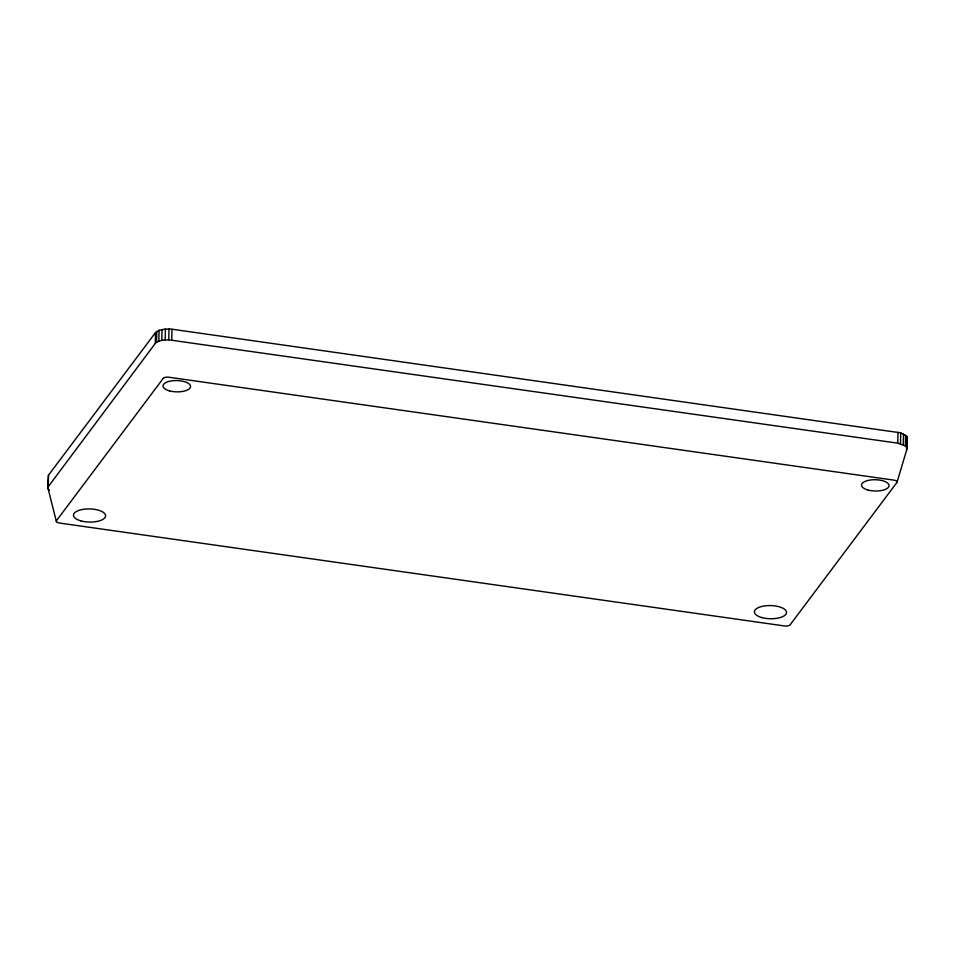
<?xml version="1.0" encoding="UTF-8"?>
<svg xmlns="http://www.w3.org/2000/svg" width="955" height="955" viewBox="0 0 955 955"><rect width="100%" height="100%" fill="white"/><g stroke="black" fill="none" stroke-linecap="round" stroke-linejoin="round"><path stroke-width="1.43" d="M56.417 521.621L47.75 487.337L48.466 475.244L155.546 332.519L159.079 330.311L165.406 329.033L171.972 329.212L900.72 432.83L906.892 436.471L907.023 448.838L897.067 482.048M48.466 475.244L48.108 488.829L49.373 490.237M47.75 487.337L155.319 343.406L155.546 332.519M155.319 343.406L156.56 342.308L156.787 331.421M156.56 342.308L158.852 341.198L159.079 330.311M158.852 341.198L161.789 340.386L162.016 329.499M161.789 340.386L165.179 339.92L165.406 329.033M906.534 450.044L906.665 447.358L905.4 445.949L897.76 443.156L168.772 339.837L168.999 328.95M171.745 340.099L171.972 329.212M897.76 443.156L897.987 432.269M900.493 443.717L900.72 432.83M903.287 444.696L903.514 433.809M905.4 445.949L905.627 435.062M906.665 447.358L906.892 436.471M906.761 439.157L907.25 437.951M165.179 339.92L168.772 339.837M163.221 378.383L56.5 520.642A4.596 1.886 1.2 0 0 59.556 523.054L784.413 625.943A4.596 1.886 1.2 0 0 790.143 624.785L896.864 482.526A4.596 1.886 1.2 0 0 893.808 480.126L168.951 377.237A4.596 1.886 1.2 0 0 163.221 378.383M169.513 390.882A13.776 5.646 1.2 0 0 190.558 386.644A13.776 5.646 1.2 0 0 170.3 381.117A13.776 5.646 1.2 0 0 169.513 390.882M81.044 520.941A16.068 6.59 1.2 0 0 105.587 515.998A16.068 6.59 1.2 0 0 81.963 509.552A16.068 6.59 1.2 0 0 81.044 520.941M867.629 489.927A13.776 5.646 1.2 0 0 889.033 485.988A13.776 5.646 1.2 0 0 869.217 480.198A13.776 5.646 1.2 0 0 867.629 489.927M761.971 617.599A16.068 6.59 1.2 0 0 786.514 612.656A16.068 6.59 1.2 0 0 762.89 606.21A16.068 6.59 1.2 0 0 761.971 617.599"/></g></svg>
